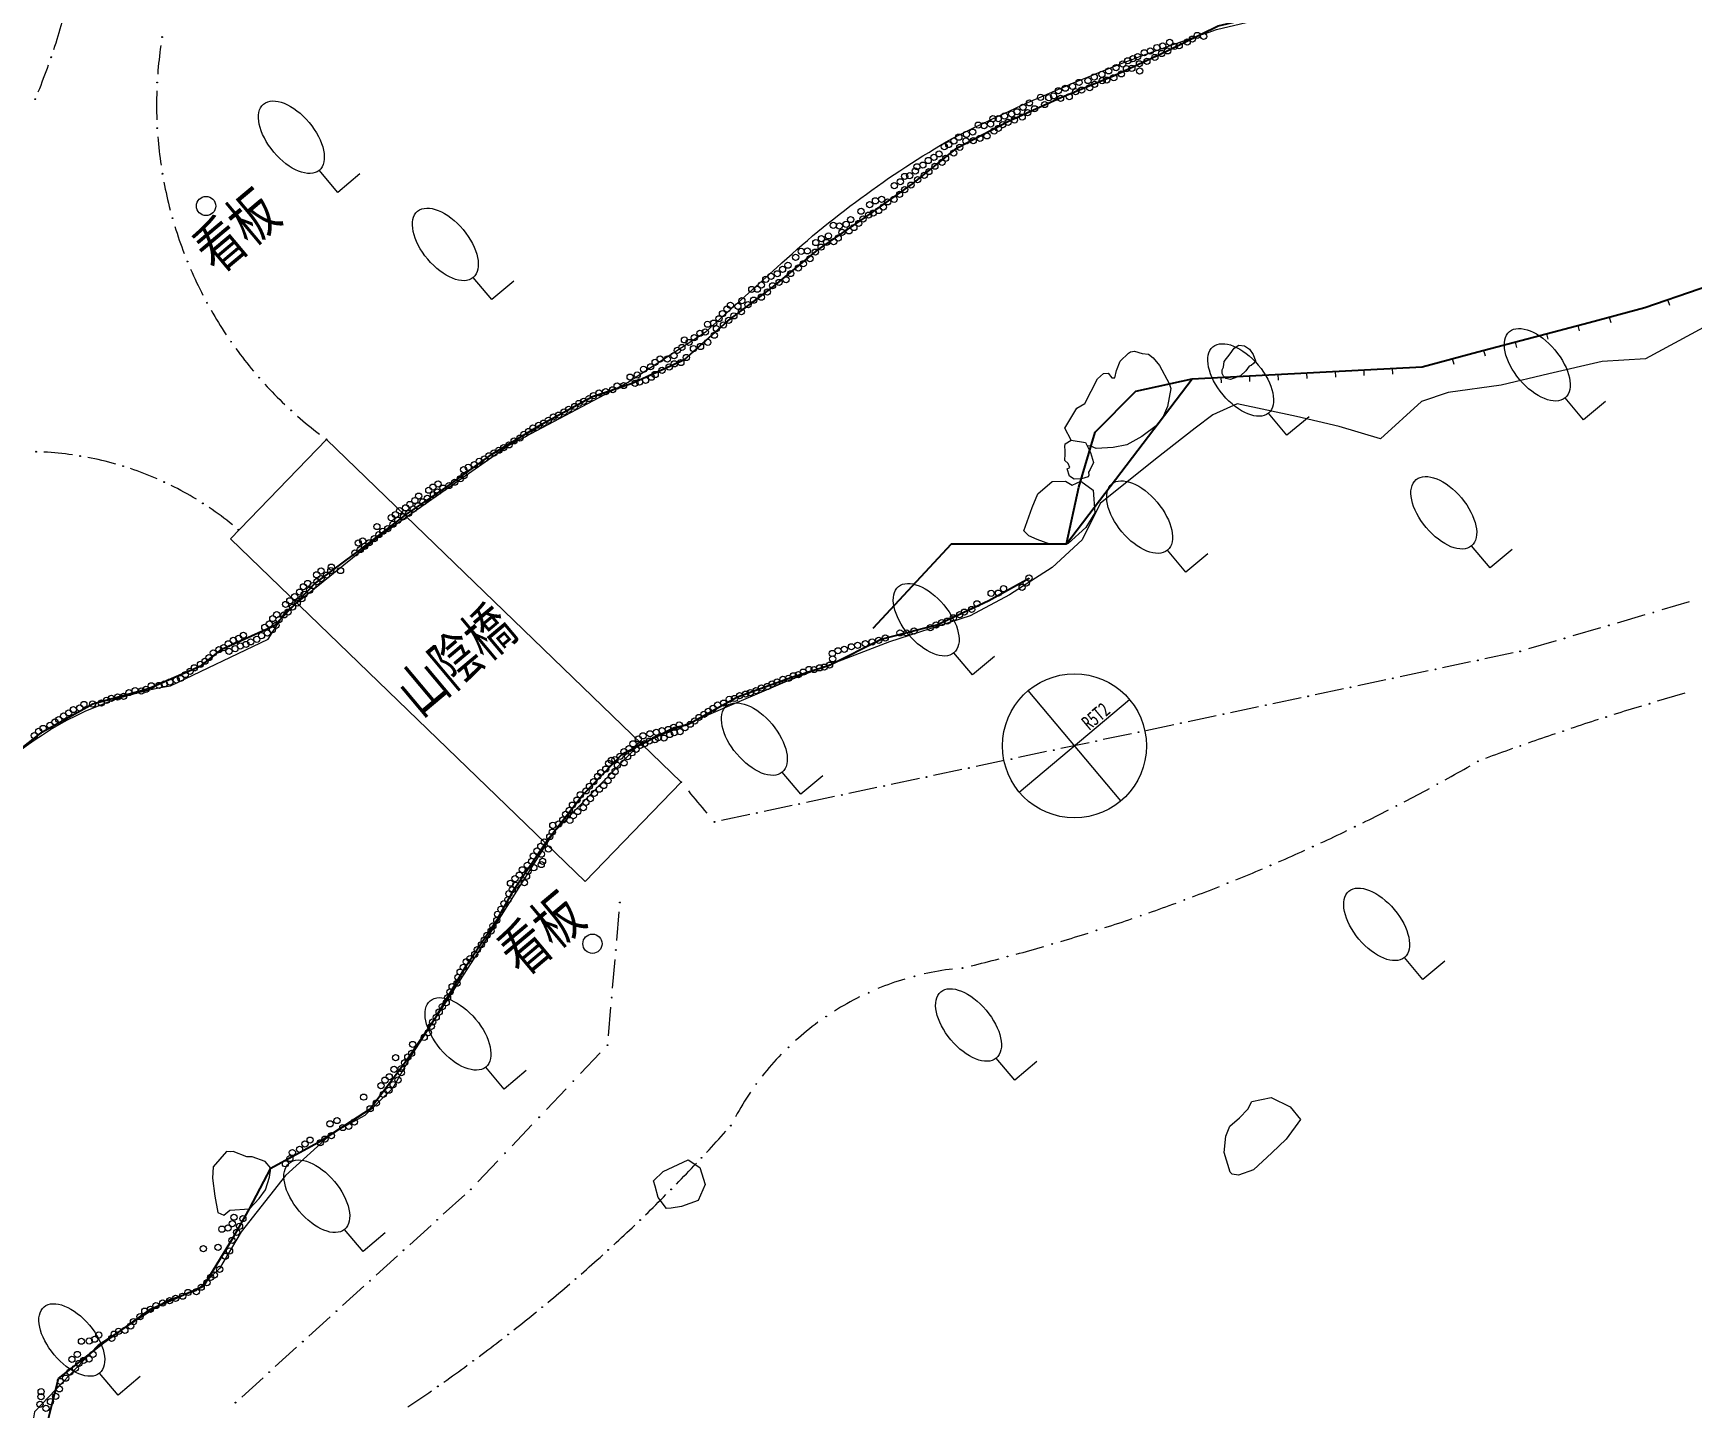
# Model space of a CAD drawing. Header units: metres. Extents: x -10443 to -4073, y -33280 to -26846.
# Drawn here: x -7313.97 to -7285.17, y -29017.2 to -28993.34 of the extents above; entities that cross this region are included whole.
import ezdxf
from ezdxf.enums import TextEntityAlignment as Align

# ---------------------------------------------------------------- set-up
doc = ezdxf.new("R2010")
doc.units = ezdxf.units.M
doc.header["$MEASUREMENT"] = 0
doc.linetypes.add('CONTINUOUS_1', pattern=[0])
doc.linetypes.add('CONTINUOUS_2', pattern=[0])
for name, color, linetype in [('R6護岸構造(杭1列)', 2, 'CONTINUOUS'), ('R6護岸構造(杭2列目)', 40, 'CONTINUOUS'), ('R6護岸構造(杭2列目空洞有)', 1, 'CONTINUOUS'), ('R6護岸構造(矢板留)', 3, 'CONTINUOUS'), ('R6護岸構造(石組・玉石)', 5, 'CONTINUOUS')]:
    doc.layers.add(name, color=color, linetype=linetype)
for name, color, linetype, lineweight in [('園路', 241, 'CONTINUOUS_2', 18), ('基準点', 254, 'CONTINUOUS_2', 18), ('木', 254, 'CONTINUOUS_2', 18), ('木材', 241, 'CONTINUOUS_2', 18), ('構造物', 241, 'CONTINUOUS_2', 18), ('石', 241, 'CONTINUOUS_2', 18), ('護岸', 241, 'CONTINUOUS_2', 18)]:
    doc.layers.add(name, color=color, linetype=linetype, lineweight=lineweight)
doc.layers.add('非表示', color=7, linetype='CONTINUOUS', lineweight=0, plot=False)
doc.styles.add('MS Gothic', font='MS Gothic.ttf')

msp = doc.modelspace()

# ---------------------------------------------------------------- hatches: boundary and pattern name
at = {"layer": '園路', "linetype": 'CONTINUOUS_1', "lineweight": 18}
for points in [[(-7311.722, -28993.411, 1), (-7311.737, -28993.411, 1)], [(-7313.646, -28993.761, 1), (-7313.661, -28993.761, 1)], [(-7311.808, -28994.2, 1), (-7311.823, -28994.2, 1)], [(-7313.925, -28994.489, 1), (-7313.94, -28994.489, 1)], [(-7311.806, -28994.993, 1), (-7311.821, -28994.993, 1)], [(-7311.718, -28995.782, 1), (-7311.733, -28995.782, 1)], [(-7311.543, -28996.555, 1), (-7311.558, -28996.555, 1)], [(-7311.284, -28997.305, 1), (-7311.299, -28997.305, 1)], [(-7310.944, -28998.022, 1), (-7310.959, -28998.022, 1)], [(-7310.527, -28998.697, 1), (-7310.542, -28998.697, 1)], [(-7310.038, -28999.322, 1), (-7310.053, -28999.322, 1)], [(-7309.483, -28999.89, 1), (-7309.498, -28999.89, 1)], [(-7308.87, -29000.393, 1), (-7308.885, -29000.393, 1)], [(-7313.908, -29000.607, 1), (-7313.923, -29000.607, 1)], [(-7313.146, -29000.682, 1), (-7313.161, -29000.682, 1)], [(-7312.4, -29000.859, 1), (-7312.415, -29000.859, 1)], [(-7311.686, -29001.134, 1), (-7311.701, -29001.134, 1)], [(-7311.015, -29001.504, 1), (-7311.03, -29001.504, 1)], [(-7310.399, -29001.96, 1), (-7310.414, -29001.96, 1)], [(-7285.833, -29003.397, 1), (-7285.848, -29003.397, 1)], [(-7287.374, -29003.847, 1), (-7287.389, -29003.847, 1)], [(-7286.604, -29003.622, 1), (-7286.619, -29003.622, 1)], [(-7288.144, -29004.073, 1), (-7288.159, -29004.073, 1)], [(-7289.617, -29004.384, 1), (-7289.632, -29004.384, 1)], [(-7288.881, -29004.229, 1), (-7288.896, -29004.229, 1)], [(-7291.089, -29004.696, 1), (-7291.104, -29004.696, 1)], [(-7290.353, -29004.54, 1), (-7290.368, -29004.54, 1)], [(-7292.562, -29005.007, 1), (-7292.577, -29005.007, 1)], [(-7291.826, -29004.852, 1), (-7291.841, -29004.852, 1)], [(-7285.902, -29004.981, 1), (-7285.917, -29004.981, 1)], [(-7293.298, -29005.163, 1), (-7293.313, -29005.163, 1)], [(-7286.653, -29005.212, 1), (-7286.668, -29005.212, 1)], [(-7294.77, -29005.475, 1), (-7294.785, -29005.475, 1)], [(-7294.034, -29005.319, 1), (-7294.049, -29005.319, 1)], [(-7287.4, -29005.456, 1), (-7287.415, -29005.456, 1)], [(-7296.243, -29005.786, 1), (-7296.258, -29005.786, 1)], [(-7295.507, -29005.631, 1), (-7295.522, -29005.631, 1)], [(-7288.143, -29005.713, 1), (-7288.158, -29005.713, 1)], [(-7297.715, -29006.098, 1), (-7297.73, -29006.098, 1)], [(-7296.979, -29005.942, 1), (-7296.994, -29005.942, 1)], [(-7288.881, -29005.981, 1), (-7288.896, -29005.981, 1)], [(-7302.708, -29006.342, 1), (-7302.723, -29006.342, 1)], [(-7299.188, -29006.409, 1), (-7299.203, -29006.409, 1)], [(-7298.451, -29006.254, 1), (-7298.466, -29006.254, 1)], [(-7289.583, -29006.377, 1), (-7289.598, -29006.377, 1)], [(-7300.66, -29006.721, 1), (-7300.675, -29006.721, 1)], [(-7299.924, -29006.565, 1), (-7299.939, -29006.565, 1)], [(-7290.295, -29006.755, 1), (-7290.31, -29006.755, 1)], [(-7302.132, -29007.032, 1), (-7302.147, -29007.032, 1)], [(-7301.396, -29006.877, 1), (-7301.411, -29006.877, 1)], [(-7291.015, -29007.116, 1), (-7291.03, -29007.116, 1)], [(-7291.744, -29007.46, 1), (-7291.759, -29007.46, 1)], [(-7292.48, -29007.787, 1), (-7292.495, -29007.787, 1)], [(-7293.224, -29008.095, 1), (-7293.239, -29008.095, 1)], [(-7303.773, -29008.43, 1), (-7303.788, -29008.43, 1)], [(-7293.976, -29008.386, 1), (-7293.991, -29008.386, 1)], [(-7294.734, -29008.659, 1), (-7294.749, -29008.659, 1)], [(-7295.498, -29008.914, 1), (-7295.513, -29008.914, 1)], [(-7303.845, -29009.255, 1), (-7303.86, -29009.255, 1)], [(-7296.269, -29009.151, 1), (-7296.284, -29009.151, 1)], [(-7297.825, -29009.568, 1), (-7297.84, -29009.568, 1)], [(-7297.044, -29009.369, 1), (-7297.059, -29009.369, 1)], [(-7298.659, -29009.712, 1), (-7298.674, -29009.712, 1)], [(-7303.917, -29010.081, 1), (-7303.932, -29010.081, 1)], [(-7299.456, -29009.996, 1), (-7299.471, -29009.996, 1)], [(-7300.193, -29010.41, 1), (-7300.208, -29010.41, 1)], [(-7303.99, -29010.907, 1), (-7304.005, -29010.907, 1)], [(-7300.85, -29010.944, 1), (-7300.865, -29010.944, 1)], [(-7304.583, -29011.532, 1), (-7304.598, -29011.532, 1)], [(-7301.406, -29011.581, 1), (-7301.421, -29011.581, 1)], [(-7305.176, -29012.158, 1), (-7305.191, -29012.158, 1)], [(-7301.847, -29012.303, 1), (-7301.862, -29012.303, 1)], [(-7305.77, -29012.783, 1), (-7305.785, -29012.783, 1)], [(-7302.359, -29012.863, 1), (-7302.374, -29012.863, 1)], [(-7306.363, -29013.409, 1), (-7306.378, -29013.409, 1)], [(-7302.885, -29013.41, 1), (-7302.9, -29013.41, 1)], [(-7306.947, -29013.937, 1), (-7306.962, -29013.937, 1)], [(-7303.425, -29013.942, 1), (-7303.44, -29013.942, 1)], [(-7307.53, -29014.466, 1), (-7307.545, -29014.466, 1)], [(-7303.978, -29014.461, 1), (-7303.993, -29014.461, 1)], [(-7308.113, -29014.995, 1), (-7308.128, -29014.995, 1)], [(-7304.545, -29014.965, 1), (-7304.56, -29014.965, 1)], [(-7308.697, -29015.524, 1), (-7308.712, -29015.524, 1)], [(-7305.125, -29015.454, 1), (-7305.14, -29015.454, 1)], [(-7305.717, -29015.928, 1), (-7305.732, -29015.928, 1)], [(-7309.28, -29016.052, 1), (-7309.295, -29016.052, 1)], [(-7306.321, -29016.386, 1), (-7306.336, -29016.386, 1)], [(-7309.864, -29016.581, 1), (-7309.879, -29016.581, 1)], [(-7306.937, -29016.829, 1), (-7306.952, -29016.829, 1)], [(-7310.447, -29017.11, 1), (-7310.462, -29017.11, 1)]]:
    msp.add_hatch(color=256, dxfattribs=at).paths.add_polyline_path(points, flags=0)

# ---------------------------------------------------------------- linework, layer by layer
at = {"layer": 'R6護岸構造(杭1列)', "linetype": 'ByBlock'}
for points in [[(-7306.802, -29001.23), (-7305.992, -29000.644), (-7305.135, -29000.128), (-7304.256, -28999.651), (-7303.572, -28999.417)], [(-7320.369, -29012.876), (-7319.825, -29012.036), (-7319.103, -29011.344), (-7318.607, -29010.476), (-7317.835, -29009.841), (-7317.03, -29009.248), (-7316.438, -29008.442), (-7315.797, -29007.674), (-7315.242, -29006.842), (-7314.592, -29006.082), (-7313.805, -29005.466), (-7312.93, -29004.981), (-7311.965, -29004.719), (-7311.048, -29004.319), (-7310.691, -29004.033)], [(-7302.614, -29005.347), (-7301.74, -29004.862), (-7300.8, -29004.521), (-7300.142, -29004.311)], [(-7307.523, -29011.217), (-7306.958, -29010.392), (-7306.451, -29009.53), (-7305.895, -29008.699), (-7305.609, -29008.181)]]:
    msp.add_lwpolyline(points, dxfattribs=at)
at = {"layer": 'R6護岸構造(杭2列目)', "linetype": 'ByBlock'}
for points in [[(-7310.691, -29004.033), (-7309.78, -29003.623), (-7309.086, -29002.902), (-7308.286, -29002.302), (-7307.491, -29001.695), (-7306.802, -29001.23)], [(-7305.609, -29008.181), (-7305.047, -29007.354), (-7304.429, -29006.568), (-7303.735, -29005.848), (-7302.843, -29005.395), (-7302.614, -29005.347)]]:
    msp.add_lwpolyline(points, dxfattribs=at)
at = {"layer": 'R6護岸構造(杭2列目空洞有)', "linetype": 'ByBlock'}
for points in [[(-7303.572, -28999.417), (-7302.661, -28999.006), (-7301.912, -28998.343), (-7301.113, -28997.741), (-7300.345, -28997.101), (-7299.519, -28996.538), (-7298.704, -28995.958), (-7297.924, -28995.332), (-7297.036, -28994.872), (-7296.125, -28994.46), (-7295.201, -28994.079), (-7294.293, -28993.658), (-7293.396, -28993.218), (-7292.422, -28992.989), (-7291.607, -28992.41), (-7290.673, -28992.052), (-7289.742, -28991.686), (-7288.979, -28991.04), (-7288.221, -28990.388), (-7288.15, -28990.318)], [(-7300.142, -29004.311), (-7299.249, -29003.861), (-7298.28, -29003.612), (-7297.375, -29003.187), (-7296.679, -29002.799), (-7296.679, -29002.799)], [(-7309.841, -29013.04), (-7308.965, -29012.559), (-7308.126, -29012.015), (-7307.523, -29011.217)], [(-7319.253, -29023.379), (-7318.395, -29022.866), (-7317.609, -29022.247), (-7316.992, -29021.461), (-7316.466, -29020.61), (-7315.851, -29019.821), (-7315.163, -29019.096), (-7314.447, -29018.397), (-7313.769, -29017.663), (-7313.527, -29016.692), (-7312.742, -29016.073), (-7311.93, -29015.489), (-7311.013, -29015.09), (-7310.488, -29014.239), (-7310.212, -29013.75)]]:
    msp.add_lwpolyline(points, dxfattribs=at)
at = {"layer": 'R6護岸構造(矢板留)', "linetype": 'ByBlock'}
msp.add_lwpolyline([(-7299.384, -29003.672), (-7298.028, -29002.203), (-7296.028, -29002.203), (-7293.849, -28999.341), (-7292.851, -28999.288), (-7291.852, -28999.236), (-7290.853, -28999.185), (-7289.855, -28999.134), (-7288.888, -28998.876), (-7287.923, -28998.617), (-7286.956, -28998.362), (-7285.989, -28998.106), (-7285.043, -28997.782), (-7284.098, -28997.455), (-7283.152, -28997.131), (-7282.206, -28996.806), (-7281.429, -28996.176), (-7280.651, -28995.549), (-7279.841, -28994.962), (-7279.189, -28994.491)], dxfattribs=at)
at = {"layer": 'R6護岸構造(石組・玉石)', "linetype": 'ByBlock'}
for points in [[(-7296.028, -29002.203), (-7295.817, -29001.225), (-7295.532, -29000.266), (-7294.825, -28999.559), (-7293.849, -28999.341)], [(-7310.212, -29013.75), (-7309.841, -29013.04)]]:
    msp.add_lwpolyline(points, dxfattribs=at)
at = {"layer": '園路', "linetype": 'CONTINUOUS_1', "lineweight": 18}
for p, q in [((-7285.593, -28997.966), (-7285.561, -28998.061)), ((-7286.606, -28998.27), (-7286.581, -28998.367)), ((-7287.696, -28998.559), (-7287.671, -28998.655)), ((-7287.151, -28998.414), (-7287.126, -28998.511)), ((-7288.787, -28998.847), (-7288.761, -28998.943)), ((-7288.242, -28998.703), (-7288.216, -28998.799)), ((-7292.358, -28999.263), (-7292.353, -28999.363)), ((-7291.862, -28999.237), (-7291.856, -28999.337)), ((-7291.365, -28999.212), (-7291.36, -28999.312)), ((-7290.869, -28999.186), (-7290.864, -28999.286)), ((-7290.373, -28999.16), (-7290.368, -28999.26)), ((-7289.332, -28998.991), (-7289.306, -28999.087)), ((-7293.35, -28999.314), (-7293.345, -28999.414)), ((-7292.854, -28999.289), (-7292.849, -28999.388)), ((-7285.216, -29003.214), (-7285.695, -29003.354)), ((-7285.986, -29003.439), (-7286.466, -29003.58)), ((-7286.756, -29003.665), (-7287.236, -29003.805)), ((-7288.275, -29004.099), (-7288.765, -29004.202)), ((-7287.527, -29003.89), (-7288.007, -29004.03)), ((-7289.748, -29004.41), (-7290.237, -29004.514)), ((-7289.012, -29004.255), (-7289.501, -29004.358)), ((-7291.22, -29004.722), (-7291.709, -29004.826)), ((-7290.484, -29004.566), (-7290.973, -29004.67)), ((-7291.957, -29004.878), (-7292.446, -29004.981)), ((-7293.429, -29005.189), (-7293.918, -29005.293)), ((-7292.693, -29005.034), (-7293.182, -29005.137)), ((-7294.901, -29005.501), (-7295.391, -29005.604)), ((-7294.165, -29005.345), (-7294.654, -29005.449)), ((-7296.374, -29005.812), (-7296.863, -29005.916)), ((-7295.638, -29005.657), (-7296.127, -29005.76)), ((-7297.846, -29006.124), (-7298.335, -29006.227)), ((-7297.11, -29005.968), (-7297.599, -29006.072)), ((-7299.319, -29006.436), (-7299.808, -29006.539)), ((-7298.582, -29006.28), (-7299.072, -29006.383)), ((-7300.791, -29006.747), (-7301.28, -29006.851)), ((-7300.055, -29006.591), (-7300.544, -29006.695)), ((-7301.527, -29006.903), (-7302.016, -29007.006)), ((-7303.838, -29009.091), (-7303.795, -29008.593)), ((-7303.911, -29009.917), (-7303.867, -29009.419)), ((-7303.983, -29010.743), (-7303.939, -29010.245)), ((-7304.466, -29011.401), (-7304.122, -29011.038)), ((-7305.059, -29012.026), (-7304.715, -29011.663)), ((-7305.653, -29012.652), (-7305.309, -29012.289)), ((-7306.246, -29013.277), (-7305.902, -29012.914)), ((-7306.848, -29013.841), (-7306.477, -29013.505)), ((-7307.431, -29014.37), (-7307.061, -29014.034)), ((-7308.014, -29014.898), (-7307.644, -29014.563)), ((-7308.598, -29015.427), (-7308.227, -29015.091)), ((-7309.181, -29015.956), (-7308.811, -29015.62)), ((-7309.765, -29016.485), (-7309.394, -29016.149)), ((-7310.348, -29017.013), (-7309.978, -29016.678))]:
    msp.add_line(p, q, dxfattribs=at)
at = {"layer": '園路', "linetype": 'CONTINUOUS_1', "lineweight": 18, "flags": 128}
msp.add_lwpolyline([(-7293.846, -28999.34), (-7289.877, -28999.135), (-7286.061, -28998.126), (-7282.319, -28996.845), (-7279.189, -28994.491)], dxfattribs=at)
at = {"layer": '園路', "linetype": 'CONTINUOUS_1', "lineweight": 18}
for centre in [(-7311.729, -28993.411), (-7313.654, -28993.761), (-7311.815, -28994.2), (-7313.932, -28994.489), (-7311.814, -28994.993), (-7311.725, -28995.782), (-7311.55, -28996.555), (-7311.291, -28997.305), (-7310.951, -28998.022), (-7310.534, -28998.697), (-7310.045, -28999.322), (-7309.491, -28999.89), (-7308.877, -29000.393), (-7313.916, -29000.607), (-7313.153, -29000.682), (-7312.408, -29000.859), (-7311.693, -29001.134), (-7311.022, -29001.504), (-7310.407, -29001.96), (-7285.841, -29003.397), (-7287.382, -29003.847), (-7286.611, -29003.622), (-7288.152, -29004.073), (-7289.624, -29004.384), (-7288.888, -29004.229), (-7291.097, -29004.696), (-7290.361, -29004.54), (-7292.569, -29005.007), (-7291.833, -29004.852), (-7285.909, -29004.981), (-7293.305, -29005.163), (-7286.66, -29005.212), (-7294.778, -29005.475), (-7294.042, -29005.319), (-7287.407, -29005.456), (-7296.25, -29005.786), (-7295.514, -29005.631), (-7288.15, -29005.713), (-7297.723, -29006.098), (-7296.986, -29005.942), (-7288.889, -29005.981), (-7302.716, -29006.342), (-7299.195, -29006.409), (-7298.459, -29006.254), (-7289.591, -29006.377), (-7300.668, -29006.721), (-7299.931, -29006.565), (-7290.302, -29006.755), (-7302.14, -29007.032), (-7301.404, -29006.877), (-7291.022, -29007.116), (-7291.751, -29007.46), (-7292.488, -29007.787), (-7293.232, -29008.095), (-7303.781, -29008.43), (-7293.983, -29008.386), (-7294.741, -29008.659), (-7295.506, -29008.914), (-7303.853, -29009.255), (-7296.276, -29009.151), (-7297.833, -29009.568), (-7297.052, -29009.369), (-7298.666, -29009.712), (-7303.925, -29010.081), (-7299.463, -29009.996), (-7300.201, -29010.41), (-7303.997, -29010.907), (-7300.857, -29010.944), (-7304.591, -29011.532), (-7301.414, -29011.581), (-7305.184, -29012.158), (-7301.854, -29012.303), (-7305.777, -29012.783), (-7302.366, -29012.863), (-7306.371, -29013.409), (-7302.892, -29013.41), (-7306.954, -29013.937), (-7303.432, -29013.942), (-7307.538, -29014.466), (-7303.986, -29014.461), (-7308.121, -29014.995), (-7304.553, -29014.965), (-7308.704, -29015.524), (-7305.132, -29015.454), (-7305.724, -29015.928), (-7309.288, -29016.052), (-7306.329, -29016.386), (-7309.871, -29016.581), (-7306.944, -29016.829), (-7310.455, -29017.11)]:
    msp.add_circle(centre, 0.0075, dxfattribs=at)
for centre, radius, start, end in [((-7323.897, -28990.255), 10.826, 341.8471, 344.4932), ((-7304.629, -28994.584), 7.197, 171.7895, 175.7701), ((-7323.897, -28990.255), 10.826, 337.722, 340.3682), ((-7304.629, -28994.584), 7.197, 178.1094, 182.09), ((-7304.629, -28994.584), 7.197, 184.4293, 188.4099), ((-7304.629, -28994.584), 7.197, 190.7493, 194.7299), ((-7304.629, -28994.584), 7.197, 197.0692, 201.0498), ((-7304.629, -28994.584), 7.197, 203.3891, 207.3697), ((-7304.629, -28994.584), 7.197, 209.7091, 213.6897), ((-7304.629, -28994.584), 7.197, 216.029, 220.0096), ((-7304.629, -28994.584), 7.197, 222.3489, 226.3295), ((-7304.629, -28994.584), 7.197, 228.6689, 232.6495), ((-7314.088, -29006.28), 5.676, 81.8652, 86.9126), ((-7314.088, -29006.28), 5.676, 74.1267, 79.1741), ((-7314.088, -29006.28), 5.676, 66.3881, 71.4356), ((-7314.088, -29006.28), 5.676, 58.6496, 63.697), ((-7314.088, -29006.28), 5.676, 50.9111, 55.9585), ((-7272.261, -29050.55), 47.57, 106.8453, 107.4475), ((-7272.261, -29050.55), 47.57, 105.8987, 106.501), ((-7272.261, -29050.55), 47.57, 107.7919, 108.3941), ((-7272.261, -29050.55), 47.57, 108.7385, 109.3407), ((-7272.261, -29050.55), 47.57, 109.6851, 110.2873), ((-7305.801, -28976.755), 33.767, 298.9487, 299.7972), ((-7305.801, -28976.755), 33.767, 297.5815, 298.4299), ((-7602.32, -29256.805), 390.505, 39.79226, 39.86562), ((-7305.801, -28976.755), 33.767, 296.2142, 297.0626), ((-7305.801, -28976.755), 33.767, 294.8469, 295.6953), ((-7305.801, -28976.755), 33.767, 293.4797, 294.3281), ((-7305.801, -28976.755), 33.767, 292.1124, 292.9608), ((-7305.801, -28976.755), 33.767, 290.7451, 291.5935), ((-7305.801, -28976.755), 33.767, 289.3779, 290.2263), ((-7305.801, -28976.755), 33.767, 288.0106, 288.859), ((-7305.801, -28976.755), 33.767, 286.6433, 287.4917), ((-7305.801, -28976.755), 33.767, 285.276, 286.1245), ((-7297.406, -29014.52), 4.971, 96.9269, 102.6904), ((-7305.801, -28976.755), 33.767, 283.9088, 284.7572), ((-7297.406, -29014.52), 4.971, 106.6905, 112.454), ((-7297.406, -29014.52), 4.971, 116.4541, 122.2176), ((-7297.406, -29014.52), 4.971, 126.2177, 131.9811), ((-7297.406, -29014.52), 4.971, 135.9812, 141.7447), ((-7297.406, -29014.52), 4.971, 145.7448, 151.5083), ((-7323.757, -28992.795), 29.331, 317.0804, 318.0572), ((-7323.757, -28992.795), 29.331, 315.5987, 316.5754), ((-7323.757, -28992.795), 29.331, 314.117, 315.0937), ((-7323.757, -28992.795), 29.331, 312.6353, 313.612), ((-7323.757, -28992.795), 29.331, 311.1535, 312.1303), ((-7323.757, -28992.795), 29.331, 309.6718, 310.6485), ((-7323.757, -28992.795), 29.331, 308.1901, 309.1668), ((-7323.757, -28992.795), 29.331, 306.7084, 307.6851), ((-7323.757, -28992.795), 29.331, 305.2266, 306.2034), ((-7323.757, -28992.795), 29.331, 303.7449, 304.7216)]:
    msp.add_arc(centre, radius, start, end, dxfattribs=at)
at = {"layer": '基準点', "linetype": 'CONTINUOUS_2', "lineweight": 18}
for p, q in [((-7296.849, -29006.515), (-7294.934, -29004.908)), ((-7295.088, -29006.669), (-7296.695, -29004.754))]:
    msp.add_line(p, q, dxfattribs=at)
msp.add_circle((-7295.891, -29005.712), 1.25, dxfattribs=at)
at = {"layer": '木', "linetype": 'CONTINUOUS_1', "lineweight": 18}
for p, q in [((-7308.682, -28996.106), (-7309.003, -28995.723)), ((-7308.299, -28995.785), (-7308.682, -28996.106)), ((-7306.008, -28997.967), (-7306.33, -28997.584)), ((-7305.625, -28997.646), (-7306.008, -28997.967)), ((-7287.052, -29000.055), (-7287.374, -28999.672)), ((-7286.669, -28999.734), (-7287.052, -29000.055)), ((-7292.201, -29000.32), (-7292.523, -28999.937)), ((-7291.818, -28999.999), (-7292.201, -29000.32)), ((-7293.956, -29002.7), (-7294.278, -29002.317)), ((-7293.573, -29002.379), (-7293.956, -29002.7)), ((-7288.674, -29002.625), (-7288.995, -29002.242)), ((-7288.291, -29002.303), (-7288.674, -29002.625)), ((-7297.662, -29004.48), (-7297.983, -29004.097)), ((-7297.279, -29004.159), (-7297.662, -29004.48)), ((-7300.643, -29006.553), (-7300.964, -29006.17)), ((-7300.26, -29006.231), (-7300.643, -29006.553)), ((-7289.841, -29009.768), (-7290.162, -29009.385)), ((-7289.458, -29009.446), (-7289.841, -29009.768)), ((-7305.79, -29011.669), (-7306.112, -29011.286)), ((-7305.407, -29011.347), (-7305.79, -29011.669)), ((-7296.927, -29011.514), (-7297.248, -29011.131)), ((-7296.544, -29011.193), (-7296.927, -29011.514)), ((-7308.24, -29014.486), (-7308.562, -29014.103)), ((-7307.857, -29014.165), (-7308.24, -29014.486)), ((-7312.494, -29016.98), (-7312.816, -29016.597)), ((-7312.111, -29016.659), (-7312.494, -29016.98))]:
    msp.add_line(p, q, dxfattribs=at)
for centre in [(-7309.485, -28995.149), (-7306.812, -28997.009), (-7287.856, -28999.098), (-7293.005, -28999.362), (-7289.478, -29001.667), (-7294.76, -29001.742), (-7298.465, -29003.523), (-7301.447, -29005.595), (-7290.644, -29008.81), (-7297.73, -29010.557), (-7306.594, -29010.711), (-7309.044, -29013.529), (-7313.298, -29016.023)]:
    msp.add_ellipse(centre, major_axis=(-0.482, 0.575), ratio=0.533333, dxfattribs=at)
at = {"layer": '木材', "linetype": 'CONTINUOUS_2', "lineweight": 18}
for centre in [(-7294.237, -28993.503), (-7293.933, -28993.497), (-7293.842, -28993.446), (-7293.76, -28993.383), (-7293.648, -28993.399), (-7294.964, -28993.822), (-7294.876, -28993.786), (-7294.791, -28993.75), (-7294.677, -28993.684), (-7294.633, -28993.832), (-7294.574, -28993.652), (-7294.495, -28993.765), (-7294.457, -28993.592), (-7294.376, -28993.696), (-7294.358, -28993.567), (-7294.273, -28993.65), (-7294.154, -28993.571), (-7294.072, -28993.559), (-7295.548, -28994.105), (-7295.415, -28994.057), (-7295.298, -28993.998), (-7295.207, -28994.118), (-7295.168, -28993.943), (-7295.078, -28994.05), (-7295.052, -28993.877), (-7294.987, -28993.959), (-7294.894, -28993.952), (-7294.762, -28993.874), (-7294.759, -28993.999), (-7296.169, -28994.343), (-7296.049, -28994.299), (-7295.924, -28994.265), (-7295.871, -28994.359), (-7295.81, -28994.199), (-7295.766, -28994.332), (-7295.655, -28994.166), (-7295.626, -28994.288), (-7295.542, -28994.231), (-7295.409, -28994.167), (-7295.33, -28994.158), (-7296.887, -28994.707), (-7296.785, -28994.631), (-7296.672, -28994.553), (-7296.584, -28994.656), (-7296.48, -28994.458), (-7296.407, -28994.582), (-7296.336, -28994.462), (-7296.254, -28994.431), (-7296.132, -28994.475), (-7295.981, -28994.447), (-7297.562, -28994.939), (-7297.459, -28994.949), (-7297.347, -28994.922), (-7297.305, -28994.827), (-7297.214, -28994.828), (-7297.21, -28994.997), (-7297.135, -28994.932), (-7297.105, -28994.781), (-7297.043, -28994.89), (-7296.981, -28994.746), (-7296.932, -28994.851), (-7296.798, -28994.8), (-7296.703, -28994.723), (-7298.073, -28995.276), (-7297.984, -28995.216), (-7297.898, -28995.148), (-7297.776, -28995.213), (-7297.765, -28995.098), (-7297.658, -28995.06), (-7297.648, -28995.209), (-7297.532, -28995.17), (-7297.409, -28995.126), (-7297.285, -28995.04), (-7298.429, -28995.553), (-7298.331, -28995.499), (-7298.24, -28995.438), (-7298.152, -28995.314), (-7298.128, -28995.515), (-7297.986, -28995.424), (-7297.881, -28995.324), (-7298.838, -28995.83), (-7298.751, -28995.816), (-7298.654, -28995.735), (-7298.623, -28995.662), (-7298.522, -28995.633), (-7298.498, -28995.811), (-7298.418, -28995.745), (-7298.314, -28995.652), (-7298.19, -28995.587), (-7299.019, -28995.989), (-7298.927, -28996.141), (-7298.914, -28995.922), (-7298.838, -28996.058), (-7298.729, -28995.98), (-7298.614, -28995.886), (-7299.596, -28996.433), (-7299.447, -28996.32), (-7299.346, -28996.253), (-7299.291, -28996.422), (-7299.238, -28996.228), (-7299.207, -28996.361), (-7299.134, -28996.271), (-7299.021, -28996.227), (-7300.077, -28996.679), (-7299.971, -28996.69), (-7299.854, -28996.66), (-7299.777, -28996.578), (-7299.72, -28996.716), (-7299.635, -28996.645), (-7299.561, -28996.568), (-7299.465, -28996.501), (-7299.383, -28996.466), (-7300.381, -28996.977), (-7300.283, -28996.909), (-7300.195, -28996.975), (-7300.161, -28996.861), (-7300.072, -28996.962), (-7299.992, -28996.897), (-7299.926, -28996.799), (-7299.803, -28996.774), (-7300.732, -28997.233), (-7300.635, -28997.129), (-7300.528, -28997.122), (-7300.482, -28997.257), (-7300.389, -28997.143), (-7300.289, -28997.057), (-7301.157, -28997.564), (-7301.051, -28997.519), (-7300.958, -28997.443), (-7300.865, -28997.37), (-7300.817, -28997.515), (-7300.685, -28997.42), (-7300.599, -28997.346), (-7301.493, -28997.791), (-7301.395, -28997.787), (-7301.328, -28997.713), (-7301.249, -28997.614), (-7301.221, -28997.834), (-7301.132, -28997.727), (-7301.018, -28997.669), (-7300.898, -28997.623), (-7301.924, -28998.129), (-7301.863, -28998.064), (-7301.734, -28998.083), (-7301.664, -28997.986), (-7301.558, -28998.055), (-7301.461, -28997.977), (-7301.326, -28997.925), (-7302.261, -28998.394), (-7302.155, -28998.376), (-7302.062, -28998.3), (-7302.001, -28998.209), (-7301.984, -28998.408), (-7301.893, -28998.326), (-7301.804, -28998.249), (-7301.672, -28998.178), (-7302.661, -28998.666), (-7302.584, -28998.711), (-7302.49, -28998.629), (-7302.392, -28998.553), (-7302.3, -28998.529), (-7302.256, -28998.71), (-7302.144, -28998.585), (-7302.106, -28998.469), (-7303.084, -28998.998), (-7302.958, -28998.997), (-7302.843, -28998.939), (-7302.785, -28998.849), (-7302.706, -28998.798), (-7302.629, -28998.972), (-7302.505, -28998.818), (-7302.383, -28998.781), (-7303.605, -28999.312), (-7303.482, -28999.277), (-7303.372, -28999.175), (-7303.249, -28999.133), (-7303.234, -28999.314), (-7303.171, -28999.057), (-7303.17, -28999.267), (-7303.05, -28999.196), (-7302.927, -28999.137), (-7302.837, -28999.082), (-7302.723, -28999.059), (-7304.143, -28999.587), (-7304.029, -28999.566), (-7303.907, -28999.532), (-7303.831, -28999.468), (-7303.717, -28999.459), (-7303.519, -28999.419), (-7303.441, -28999.396), (-7303.337, -28999.369), (-7304.67, -28999.873), (-7304.565, -28999.821), (-7304.495, -28999.77), (-7304.409, -28999.734), (-7304.319, -28999.684), (-7304.241, -28999.633), (-7305.19, -29000.147), (-7305.107, -29000.111), (-7305.024, -29000.06), (-7304.937, -29000.006), (-7304.847, -28999.972), (-7304.751, -28999.918), (-7305.619, -29000.419), (-7305.518, -29000.371), (-7305.446, -29000.306), (-7305.366, -29000.255), (-7305.291, -29000.195), (-7306.135, -29000.733), (-7306.055, -29000.678), (-7305.967, -29000.63), (-7305.884, -29000.581), (-7305.798, -29000.537), (-7305.709, -29000.489), (-7306.495, -29000.92), (-7306.487, -29001.022), (-7306.416, -29000.879), (-7306.309, -29000.83), (-7306.225, -29000.773), (-7307.1, -29001.275), (-7307.027, -29001.221), (-7306.95, -29001.305), (-7306.94, -29001.168), (-7306.855, -29001.239), (-7306.748, -29001.194), (-7306.651, -29001.136), (-7306.55, -29001.077), (-7307.501, -29001.581), (-7307.429, -29001.523), (-7307.368, -29001.601), (-7307.341, -29001.454), (-7307.288, -29001.546), (-7307.275, -29001.378), (-7307.203, -29001.477), (-7307.127, -29001.417), (-7307.019, -29001.351), (-7308.001, -29001.906), (-7307.753, -29001.752), (-7307.724, -29001.867), (-7307.678, -29001.698), (-7307.638, -29001.799), (-7307.605, -29001.63), (-7307.54, -29001.734), (-7307.449, -29001.676), (-7308.325, -29002.191), (-7308.248, -29002.156), (-7308.134, -29002.188), (-7308.047, -29002.117), (-7307.967, -29002.047), (-7307.898, -29001.987), (-7307.812, -29001.943), (-7308.382, -29002.364), (-7308.288, -29002.305), (-7308.214, -29002.248), (-7309.047, -29002.744), (-7308.97, -29002.678), (-7308.875, -29002.749), (-7308.801, -29002.672), (-7308.791, -29002.61), (-7308.633, -29002.67), (-7309.343, -29003.044), (-7309.276, -29002.951), (-7309.202, -29002.894), (-7309.167, -29003.01), (-7309.113, -29002.932), (-7309.043, -29002.863), (-7308.97, -29002.81), (-7297.122, -29002.983), (-7296.799, -29002.96), (-7296.725, -29002.885), (-7296.679, -29002.799), (-7309.587, -29003.258), (-7309.513, -29003.195), (-7309.465, -29003.304), (-7309.428, -29003.124), (-7309.384, -29003.232), (-7309.303, -29003.157), (-7309.264, -29003.08), (-7297.676, -29003.345), (-7297.583, -29003.246), (-7297.337, -29003.066), (-7297.21, -29003.061), (-7309.87, -29003.597), (-7309.809, -29003.503), (-7309.752, -29003.621), (-7309.741, -29003.435), (-7309.701, -29003.522), (-7309.615, -29003.439), (-7309.543, -29003.391), (-7298.294, -29003.615), (-7298.194, -29003.572), (-7298.099, -29003.547), (-7297.993, -29003.49), (-7297.885, -29003.436), (-7297.801, -29003.391), (-7310.495, -29003.881), (-7310.4, -29003.847), (-7310.318, -29003.792), (-7310.194, -29003.907), (-7310.086, -29003.863), (-7310.004, -29003.801), (-7309.948, -29003.654), (-7309.903, -29003.752), (-7309.814, -29003.694), (-7299.403, -29003.911), (-7299.289, -29003.882), (-7299.176, -29003.84), (-7298.92, -29003.751), (-7298.802, -29003.751), (-7298.675, -29003.72), (-7298.393, -29003.661), (-7310.917, -29004.182), (-7310.843, -29004.098), (-7310.744, -29004.043), (-7310.66, -29004.008), (-7310.579, -29003.941), (-7310.568, -29004.072), (-7310.462, -29004.026), (-7310.373, -29003.98), (-7310.273, -29003.952), (-7300.095, -29004.109), (-7300.088, -29004.202), (-7299.997, -29004.062), (-7299.887, -29004.037), (-7299.762, -29003.993), (-7299.656, -29003.967), (-7299.521, -29003.939), (-7311.326, -29004.475), (-7311.244, -29004.42), (-7311.169, -29004.358), (-7311.064, -29004.298), (-7310.986, -29004.243), (-7300.77, -29004.496), (-7300.683, -29004.477), (-7300.6, -29004.433), (-7300.501, -29004.386), (-7300.411, -29004.388), (-7300.314, -29004.358), (-7300.231, -29004.345), (-7300.142, -29004.311), (-7312.307, -29004.787), (-7312.198, -29004.752), (-7312.091, -29004.759), (-7312.01, -29004.731), (-7311.918, -29004.67), (-7311.782, -29004.664), (-7311.692, -29004.636), (-7311.596, -29004.605), (-7311.485, -29004.569), (-7311.408, -29004.542), (-7301.519, -29004.788), (-7301.421, -29004.753), (-7301.325, -29004.708), (-7301.224, -29004.682), (-7301.14, -29004.639), (-7301.054, -29004.603), (-7300.952, -29004.558), (-7300.855, -29004.541), (-7313.159, -29005.056), (-7313.088, -29004.994), (-7312.938, -29004.986), (-7312.785, -29004.967), (-7312.695, -29004.923), (-7312.611, -29004.888), (-7312.502, -29004.864), (-7312.399, -29004.852), (-7302.164, -29005.062), (-7302.084, -29005.004), (-7301.983, -29004.97), (-7301.885, -29004.902), (-7301.789, -29004.89), (-7301.704, -29004.842), (-7301.601, -29004.814), (-7313.676, -29005.355), (-7313.59, -29005.298), (-7313.525, -29005.257), (-7313.44, -29005.193), (-7313.352, -29005.14), (-7313.269, -29005.082), (-7302.753, -29005.348), (-7302.562, -29005.336), (-7302.484, -29005.281), (-7302.407, -29005.219), (-7302.322, -29005.165), (-7302.246, -29005.111), (-7313.949, -29005.533), (-7313.875, -29005.461), (-7313.795, -29005.41), (-7303.462, -29005.591), (-7303.381, -29005.538), (-7303.272, -29005.63), (-7303.259, -29005.503), (-7303.173, -29005.606), (-7303.151, -29005.478), (-7303.115, -29005.57), (-7303.052, -29005.447), (-7303.018, -29005.578), (-7302.94, -29005.427), (-7302.916, -29005.516), (-7302.847, -29005.39), (-7302.838, -29005.482), (-7302.737, -29005.465), (-7302.652, -29005.395), (-7303.78, -29005.894), (-7303.71, -29005.812), (-7303.649, -29005.901), (-7303.625, -29005.762), (-7303.574, -29005.833), (-7303.556, -29005.677), (-7303.501, -29005.772), (-7303.427, -29005.704), (-7303.354, -29005.674), (-7304.114, -29006.176), (-7304.027, -29006.116), (-7303.976, -29006.015), (-7303.932, -29005.963), (-7303.925, -29006.227), (-7303.87, -29005.953), (-7303.865, -29006.157), (-7303.825, -29006.049), (-7303.712, -29006.007), (-7304.371, -29006.494), (-7304.311, -29006.414), (-7304.237, -29006.334), (-7304.167, -29006.241), (-7304.137, -29006.464), (-7304.064, -29006.401), (-7303.99, -29006.316), (-7304.606, -29006.74), (-7304.526, -29006.654), (-7304.468, -29006.562), (-7304.416, -29006.785), (-7304.373, -29006.692), (-7304.294, -29006.63), (-7304.224, -29006.535), (-7304.947, -29007.09), (-7304.843, -29007.069), (-7304.773, -29006.999), (-7304.726, -29006.9), (-7304.659, -29006.83), (-7304.651, -29007.007), (-7304.589, -29006.926), (-7304.515, -29006.852), (-7304.999, -29007.29), (-7304.955, -29007.209), (-7305.285, -29007.623), (-7305.223, -29007.538), (-7305.156, -29007.457), (-7305.147, -29007.592), (-7305.095, -29007.381), (-7305.022, -29007.501), (-7305.53, -29007.955), (-7305.475, -29007.863), (-7305.388, -29007.783), (-7305.378, -29007.888), (-7305.315, -29007.717), (-7305.276, -29007.826), (-7305.148, -29007.772), (-7305.125, -29007.716), (-7305.683, -29008.096), (-7305.651, -29008.206), (-7305.603, -29008.018), (-7305.59, -29008.131), (-7305.441, -29008.088), (-7305.403, -29007.978), (-7305.793, -29008.45), (-7305.724, -29008.379), (-7305.71, -29008.276), (-7305.92, -29008.739), (-7305.907, -29008.634), (-7305.849, -29008.55), (-7306.138, -29009.084), (-7306.089, -29009), (-7306.018, -29008.926), (-7305.987, -29008.836), (-7306.301, -29009.331), (-7306.258, -29009.248), (-7306.186, -29009.164), (-7306.556, -29009.639), (-7306.5, -29009.554), (-7306.447, -29009.46), (-7306.384, -29009.403), (-7306.695, -29009.892), (-7306.611, -29009.832), (-7306.592, -29009.728), (-7306.866, -29010.236), (-7306.798, -29010.17), (-7306.774, -29010.081), (-7306.732, -29009.985), (-7307.032, -29010.505), (-7306.971, -29010.422), (-7306.92, -29010.331), (-7307.18, -29010.773), (-7307.106, -29010.69), (-7307.055, -29010.581), (-7307.464, -29011.11), (-7307.399, -29011.049), (-7307.38, -29010.894), (-7307.704, -29011.325), (-7307.677, -29011.124), (-7307.578, -29011.385), (-7307.576, -29011.312), (-7307.52, -29011.213), (-7307.93, -29011.61), (-7307.861, -29011.514), (-7307.79, -29011.688), (-7307.787, -29011.456), (-7307.719, -29011.591), (-7307.634, -29011.512), (-7308.231, -29011.809), (-7308.01, -29011.913), (-7307.891, -29011.761), (-7308.816, -29012.272), (-7308.693, -29012.215), (-7308.391, -29012.239), (-7308.118, -29012.011), (-7309.161, -29012.554), (-7308.902, -29012.537), (-7308.792, -29012.477), (-7308.593, -29012.336), (-7308.491, -29012.314), (-7309.469, -29012.77), (-7309.344, -29012.715), (-7309.25, -29012.622), (-7308.984, -29012.601), (-7309.588, -29012.966), (-7309.512, -29012.874), (-7310.482, -29013.893), (-7310.328, -29013.916), (-7310.693, -29014.1), (-7310.587, -29014.079), (-7310.51, -29014.006), (-7310.437, -29014.157), (-7310.386, -29014.052), (-7311.014, -29014.438), (-7310.759, -29014.414), (-7310.631, -29014.57), (-7310.56, -29014.478), (-7310.516, -29014.293), (-7310.731, -29014.797), (-7311.051, -29015.107), (-7310.952, -29015.029), (-7310.887, -29014.937), (-7310.822, -29014.895), (-7311.837, -29015.426), (-7311.719, -29015.382), (-7311.6, -29015.341), (-7311.495, -29015.3), (-7311.374, -29015.263), (-7311.28, -29015.199), (-7311.134, -29015.186), (-7312.227, -29015.706), (-7312.113, -29015.618), (-7312.031, -29015.523), (-7311.933, -29015.491), (-7312.901, -29016.01), (-7312.829, -29015.938), (-7312.606, -29015.997), (-7312.562, -29015.921), (-7312.487, -29015.872), (-7312.376, -29015.856), (-7312.275, -29015.782), (-7313.203, -29016.275), (-7313.131, -29016.045), (-7312.996, -29016.04), (-7312.928, -29016.271), (-7313.327, -29016.58), (-7313.296, -29016.358), (-7313.235, -29016.514), (-7313.172, -29016.429), (-7313.09, -29016.379), (-7312.998, -29016.353), (-7313.514, -29016.872), (-7313.495, -29016.743), (-7313.405, -29016.686), (-7313.851, -29017.141), (-7313.832, -29017.007), (-7313.83, -29016.92), (-7313.668, -29017.093), (-7313.578, -29017.001), (-7313.747, -29017.209)]:
    msp.add_circle(centre, 0.0535, dxfattribs=at)
at = {"layer": '構造物', "linetype": 'CONTINUOUS_2', "lineweight": 18}
for centre in [(-7310.967, -28996.343), (-7304.259, -29009.146)]:
    msp.add_circle(centre, 0.167, dxfattribs=at)
at = {"layer": '石', "linetype": 'CONTINUOUS_2', "lineweight": 18, "flags": 128}
for points in [[(-7295.945, -29000.404), (-7296.056, -29000.199), (-7295.849, -28999.852), (-7295.711, -28999.768), (-7295.493, -28999.341), (-7295.389, -28999.251), (-7295.308, -28999.246), (-7295.242, -28999.325), (-7295.188, -28999.326), (-7295.158, -28999.198), (-7295.097, -28999.034), (-7294.951, -28998.897), (-7294.92, -28998.871), (-7294.848, -28998.86), (-7294.715, -28998.9), (-7294.603, -28998.916), (-7294.523, -28998.977), (-7294.412, -28999.109), (-7294.245, -28999.422), (-7294.216, -28999.511), (-7294.276, -28999.823), (-7294.363, -29000.023), (-7294.45, -29000.142), (-7294.722, -29000.341), (-7294.979, -29000.49), (-7295.219, -29000.536), (-7295.511, -29000.551), (-7295.605, -29000.51), (-7295.674, -29000.504)], [(-7293.305, -28999.142), (-7293.293, -28999.043), (-7293.189, -28998.906), (-7293.119, -28998.81), (-7293.038, -28998.758), (-7292.938, -28998.77), (-7292.849, -28998.826), (-7292.79, -28998.918), (-7292.747, -28999.028), (-7292.783, -28999.079), (-7292.82, -28999.11), (-7292.856, -28999.124), (-7292.914, -28999.201), (-7293.01, -28999.293), (-7293.184, -28999.356), (-7293.264, -28999.339), (-7293.301, -28999.295), (-7293.325, -28999.247), (-7293.324, -28999.184), (-7293.305, -28999.142)], [(-7296.051, -29000.471), (-7295.945, -29000.404), (-7295.701, -29000.45), (-7295.612, -29000.623), (-7295.559, -29000.797), (-7295.619, -29000.915), (-7295.644, -29000.964), (-7295.639, -29001.013), (-7295.651, -29001.044), (-7295.77, -29001.08), (-7295.897, -29001.084), (-7295.975, -29001.033), (-7296.018, -29000.907), (-7295.971, -29000.882), (-7296, -29000.814), (-7296.055, -29000.761), (-7296.052, -29000.642), (-7296.053, -29000.579), (-7296.059, -29000.524), (-7296.051, -29000.471)], [(-7296.768, -29001.983), (-7296.627, -29001.574), (-7296.527, -29001.339), (-7296.278, -29001.126), (-7296.045, -29001.121), (-7295.93, -29001.187), (-7295.778, -29001.116), (-7295.563, -29001.275), (-7295.539, -29001.665), (-7295.693, -29001.925), (-7295.998, -29002.202), (-7296.319, -29002.21), (-7296.537, -29002.132), (-7296.681, -29002.065), (-7296.768, -29001.983)], [(-7293.186, -29013.11), (-7293.289, -29012.772), (-7293.261, -29012.484), (-7293.191, -29012.314), (-7293.028, -29012.167), (-7292.883, -29012.018), (-7292.813, -29011.886), (-7292.473, -29011.817), (-7292.147, -29011.979), (-7291.964, -29012.196), (-7292.216, -29012.54), (-7292.464, -29012.775), (-7292.784, -29013.07), (-7293.043, -29013.16), (-7293.154, -29013.147), (-7293.186, -29013.11)], [(-7310.611, -29012.752), (-7310.846, -29013.016), (-7310.855, -29013.214), (-7310.817, -29013.526), (-7310.762, -29013.81), (-7310.66, -29013.856), (-7310.555, -29013.768), (-7310.212, -29013.75), (-7310.045, -29013.567), (-7309.937, -29013.417), (-7309.868, -29013.199), (-7309.841, -29013.04), (-7309.94, -29012.925), (-7310.168, -29012.845), (-7310.26, -29012.845), (-7310.499, -29012.751), (-7310.545, -29012.758), (-7310.611, -29012.752)], [(-7303.199, -29013.259), (-7303.032, -29013.098), (-7302.596, -29012.897), (-7302.397, -29013.027), (-7302.302, -29013.323), (-7302.422, -29013.604), (-7302.711, -29013.709), (-7302.895, -29013.736), (-7302.973, -29013.743), (-7303.115, -29013.549), (-7303.169, -29013.351), (-7303.199, -29013.259)]]:
    msp.add_lwpolyline(points, dxfattribs=at)
at = {"layer": '護岸', "lineweight": 18, "flags": 128}
msp.add_lwpolyline([(-7308.027, -29084.037), (-7314.12, -29087.436), (-7314.469, -29086.607), (-7315.064, -29086.238), (-7315.208, -29085.831), (-7315.723, -29085.309), (-7316.034, -29084.834), (-7316.086, -29084.405), (-7316.489, -29083.689), (-7316.795, -29082.88), (-7317.005, -29081.876), (-7316.678, -29080.744), (-7317.018, -29079.99), (-7317.197, -29078.86), (-7316.921, -29078.482), (-7316.891, -29078.178), (-7316.556, -29077.721), (-7316.39, -29077.025), (-7316.067, -29076.271), (-7315.436, -29075.27), (-7315.393, -29074.651, -0.288423), (-7314.387, -29073.285), (-7314.158, -29072.585), (-7313.935, -29071.949), (-7313.566, -29070.927), (-7313.216, -29070.679), (-7312.856, -29069.834), (-7312.6, -29069.366), (-7312.33, -29068.675), (-7311.893, -29068.289), (-7311.566, -29067.795), (-7311.417, -29067.297), (-7311.061, -29066.936), (-7310.902, -29065.95), (-7310.85, -29065.489), (-7310.537, -29065.05), (-7310.579, -29064.475), (-7310.284, -29063.114), (-7309.907, -29061.875, 0.194338), (-7312.797, -29048.939, 0.069516), (-7318.602, -29041.987), (-7320.553, -29040.237), (-7321.482, -29039.04), (-7322.677, -29038.412), (-7323.767, -29037.819), (-7324.525, -29036.876), (-7325.507, -29036.898), (-7325.728, -29036.491), (-7325.812, -29035.749), (-7326.037, -29035.586), (-7326.494, -29035.146), (-7326.877, -29034.336), (-7326.891, -29033.818, -0.024416), (-7327.219, -29033.198, -0.125332), (-7328.357, -29031.226), (-7328.778, -29030.156, 0.231484), (-7329.771, -29029.304), (-7330.248, -29028.827), (-7330.457, -29027.659, -0.264542), (-7331.793, -29026.825), (-7332.129, -29026.601), (-7332.235, -29026.23), (-7332.434, -29025.998), (-7332.746, -29026.206), (-7334.128, -29026.103, 0.025048), (-7334.587, -29026.138), (-7335.008, -29026.356), (-7335.195, -29026.262), (-7335.617, -29026.39), (-7335.789, -29026.199), (-7335.678, -29025.945), (-7335.881, -29022.611), (-7335.343, -29022.496), (-7333.945, -29022.591), (-7332.838, -29022.321), (-7332.384, -29021.871), (-7331.95, -29021.804), (-7331.887, -29021.795), (-7330.229, -29021.125), (-7330.213, -29021.189), (-7330.071, -29020.83), (-7329.466, -29020.436), (-7328.933, -29020.115), (-7328.357, -29019.748), (-7327.918, -29019.428, -0.101763), (-7326.369, -29017.877), (-7325.81, -29017.66, -0.124184), (-7323.963, -29015.797), (-7322.863, -29014.792, -0.076263), (-7321.489, -29013.523), (-7321.243, -29013.326), (-7320.67, -29012.95), (-7320.493, -29012.885), (-7320.124, -29012.658), (-7320.004, -29012.211, 0.12791), (-7319.139, -29011.436, -0.12455), (-7318.282, -29010.192, 0.042697), (-7316.83, -29009.103, -0.143457), (-7315.828, -29007.785, -0.24416), (-7311.587, -29004.671), (-7309.89, -29003.86), (-7309.596, -29003.389), (-7307.914, -29002.038), (-7305.714, -29000.499), (-7303.65, -28999.406), (-7302.283, -28998.523), (-7301.057, -28997.412, -0.056829), (-7298.013, -28995.17, -0.036659), (-7293.423, -28993.282), (-7292.593, -28993.085), (-7291.78, -28992.458), (-7290.647, -28991.754), (-7289.988, -28991.321), (-7289.277, -28990.658), (-7288.793, -28990.32, -0.222982), (-7287.27, -28988.745), (-7286.893, -28988.676), (-7286.659, -28988.249), (-7284.019, -28985.32), (-7283.947, -28984.914), (-7283.381, -28984.587), (-7282.773, -28983.879), (-7282.3, -28983.087), (-7281.914, -28982.763, -0.123015), (-7279.326, -28979.603), (-7277.639, -28978.336, -0.129953), (-7275.495, -28976.768), (-7272.152, -28974.391), (-7268.494, -28973.279), (-7267.895, -28972.762), (-7266.661, -28972.563), (-7265.559, -28971.851), (-7263.999, -28971.172), (-7263.043, -28970.968), (-7259.643, -28969.513), (-7258.555, -28969.207), (-7258.2, -28969.034), (-7257.595, -28967.956), (-7256.898, -28967.942), (-7256.332, -28967.753), (-7255.465, -28967.032), (-7255.275, -28966.229), (-7255.709, -28965.579), (-7254.757, -28963.969), (-7254.016, -28962.847, -0.222516), (-7251.818, -28957.515), (-7251.146, -28956.986), (-7249.909, -28956.279), (-7247.864, -28955.949, -0.125683), (-7241.647, -28955.806), (-7235.201, -28957.892), (-7232.279, -28958.601), (-7231.659, -28959.085), (-7229.365, -28960.248), (-7227.738, -28961.281), (-7226.553, -28962.298), (-7225.691, -28962.66), (-7224.704, -28963.863), (-7223.151, -28965.295), (-7220.54, -28967.329), (-7218.729, -28969.119), (-7217.104, -28971.016), (-7215.529, -28971.656), (-7215.124, -28972.139), (-7213.482, -28973.035), (-7212.672, -28973.393), (-7211.37, -28973.947), (-7210.637, -28974.259), (-7209.382, -28974.288), (-7208.298, -28974.048), (-7206.989, -28974.504), (-7205.196, -28975.729, -0.376867), (-7204.18, -28980.08), (-7205.608, -28980.636), (-7206.949, -28981.76), (-7210.407, -28982.043), (-7215.233, -28980.263), (-7215.941, -28980.336), (-7217.406, -28981.199), (-7220.27, -28984.518), (-7222.061, -28987.646), (-7222.938, -28988.931), (-7222.996, -28989.398), (-7223.74, -28991.043), (-7224.355, -28991.411), (-7224.443, -28992.012), (-7225.227, -28992.472), (-7225.752, -28993.357), (-7226.08, -28994.753), (-7227.06, -28997.453, 0.089045), (-7227.451, -29007.217, 0.164021), (-7225.363, -29013.609), (-7224.891, -29014.619), (-7224.397, -29014.998), (-7223.056, -29016.95), (-7221.461, -29018.968, 0.188853), (-7218.41, -29020.943, -0.31035), (-7213.68, -29025.959), (-7213.583, -29026.923), (-7213.499, -29027.917, -0.135695), (-7215.762, -29033.195, 0.046883), (-7217.45, -29036.087), (-7217.731, -29036.97), (-7217.785, -29037.374), (-7218.09, -29037.918), (-7218.323, -29038.397), (-7218.546, -29038.736), (-7221.667, -29037.621), (-7221.204, -29036.593), (-7222.078, -29035.522), (-7223.624, -29035.535), (-7226.28, -29034.653), (-7226.072, -29033.498), (-7225.902, -29031.985), (-7225.508, -29030.498), (-7225.495, -29030.365), (-7225.205, -29028.929), (-7225.257, -29027.785), (-7225.444, -29026.968, 0.110139), (-7226.117, -29024.439), (-7227.119, -29024.549), (-7230.301, -29019.872), (-7231.148, -29018.902), (-7232.84, -29016.846), (-7233.167, -29015.358), (-7233.877, -29013.537, -0.14227), (-7233.796, -29004.802), (-7232.694, -28999.028), (-7231.917, -28995.615), (-7231.064, -28991.39), (-7230.094, -28988.338), (-7228.792, -28985.881), (-7228.4, -28984.07), (-7228.324, -28981), (-7228.244, -28979.744), (-7228.635, -28977.996), (-7230.018, -28976.949), (-7229.852, -28976.283), (-7230.31, -28975.777), (-7232.234, -28974.838), (-7233.764, -28974.507), (-7235.662, -28974.09), (-7240.757, -28973.333), (-7242.955, -28973.736), (-7244.424, -28973.536), (-7245.698, -28973.468), (-7247.043, -28974.143), (-7247.661, -28974.528), (-7248.701, -28974.84), (-7249.871, -28975.624), (-7251.542, -28976.705), (-7254.015, -28978.549), (-7256.281, -28980.5), (-7257.502, -28981.755), (-7258.975, -28983.337), (-7262.164, -28984.876), (-7263.759, -28985.391), (-7266.13, -28986.393), (-7266.716, -28986.735), (-7268.002, -28987.008), (-7268.434, -28987.338), (-7269.243, -28987.565), (-7269.795, -28988.007), (-7270.312, -28988.32), (-7270.467, -28988.593), (-7271.154, -28989.005), (-7271.542, -28989), (-7272.777, -28989.531), (-7273.477, -28990.031), (-7274.362, -28990.456), (-7274.963, -28991.048), (-7276.626, -28992.64), (-7277.493, -28993.884), (-7278.497, -28995.188), (-7279.046, -28995.707), (-7279.542, -28995.735), (-7280.319, -28996.519), (-7281.376, -28997.179), (-7283.009, -28997.872), (-7283.762, -28998.009), (-7284.971, -28998.453), (-7285.974, -28998.998), (-7286.73, -28999.04), (-7287.657, -28999.257), (-7288.48, -28999.454), (-7289.405, -28999.582), (-7289.866, -28999.738), (-7290.58, -29000.381), (-7291.295, -29000.169), (-7292.033, -28999.997), (-7293.064, -28999.775), (-7293.491, -28999.967), (-7293.794, -29000.201), (-7294.486, -29000.738), (-7295.443, -29001.508), (-7295.758, -29002.134), (-7296.275, -29002.617), (-7297.017, -29003.089), (-7297.702, -29003.458), (-7299.104, -29003.906), (-7300.881, -29004.588), (-7303.45, -29005.689), (-7304.935, -29007.213), (-7306.251, -29009.3), (-7307.393, -29011.067), (-7307.733, -29011.661), (-7308.21, -29012.127), (-7308.782, -29012.442), (-7309.585, -29013.171), (-7310.357, -29014.148), (-7310.732, -29014.783), (-7311.14, -29015.173), (-7311.641, -29015.337), (-7312.84, -29016.111), (-7313.944, -29017.268), (-7314.037, -29017.825), (-7315.515, -29019.645), (-7315.942, -29020.089), (-7316.213, -29020.507), (-7317.042, -29021.509), (-7317.314, -29021.837), (-7317.587, -29022.261), (-7318.043, -29022.878), (-7318.721, -29023.17), (-7319.339, -29023.908), (-7319.479, -29025.46), (-7319.531, -29026.312), (-7318.907, -29028.43), (-7318.53, -29029.455), (-7317.782, -29030.523), (-7317.146, -29031.657), (-7316.451, -29033.278), (-7316.344, -29034.11), (-7316.096, -29035.296), (-7315.381, -29036.541), (-7314.702, -29037.652), (-7314.408, -29037.976), (-7314.099, -29038.047), (-7312.774, -29039.966), (-7312.177, -29041.189), (-7312.143, -29041.49), (-7311.666, -29042.177), (-7311.398, -29042.326), (-7309.619, -29044.918), (-7308.622, -29046.014), (-7308.305, -29046.693), (-7307.801, -29047.006), (-7306.833, -29048.5), (-7305.563, -29050.474), (-7305.493, -29050.767), (-7305.088, -29051.25), (-7304.676, -29052.003), (-7304.507, -29052.662), (-7304.542, -29053.197), (-7304.403, -29053.794), (-7303.994, -29054.308), (-7303.635, -29054.918), (-7303.524, -29055.836), (-7303.324, -29056.271), (-7303.667, -29057.537), (-7303.462, -29057.958), (-7303.985, -29062.23), (-7304.323, -29064.314), (-7305.209, -29068.166), (-7305.932, -29070.145), (-7306.507, -29072.011), (-7306.199, -29072.379), (-7307.016, -29075.508), (-7307.231, -29076.102), (-7307.217, -29076.486), (-7307.345, -29077.45), (-7307.673, -29078.281), (-7307.822, -29079.036), (-7308.038, -29080.55), (-7307.999, -29081.557), (-7308.027, -29084.037)], format="xyb", dxfattribs=at)
msp.add_lwpolyline([(-7308.877, -29000.393), (-7302.716, -29006.342), (-7304.383, -29008.069), (-7310.545, -29002.12)], close=True, dxfattribs=at)
msp.add_lwpolyline([(-7308.877, -29000.393), (-7302.716, -29006.342), (-7304.383, -29008.069), (-7310.545, -29002.12)], close=True, dxfattribs=at)

# ---------------------------------------------------------------- texts
at = {"layer": '基準点', "lineweight": 18, "style": 'MS Gothic', "width": 0.769531}
msp.add_text('R5T2', height=0.25, rotation=40, dxfattribs=at).set_placement((-7295.633, -29005.452), (-7295.25, -29005.131), align=Align.FIT)
at = {"layer": '非表示', "style": 'MS Gothic', "width": 0.769531}
for s, p, p2 in [('看板', (-7310.777, -28997.541), (-7309.628, -28996.577)), ('山陰橋', (-7307.257, -29005.225), (-7305.533, -29003.778)), ('看板', (-7305.487, -29009.738), (-7304.337, -29008.773))]:
    msp.add_text(s, height=0.75, rotation=40, dxfattribs=at).set_placement(p, p2, align=Align.FIT)

doc.saveas('drawing.dxf')
